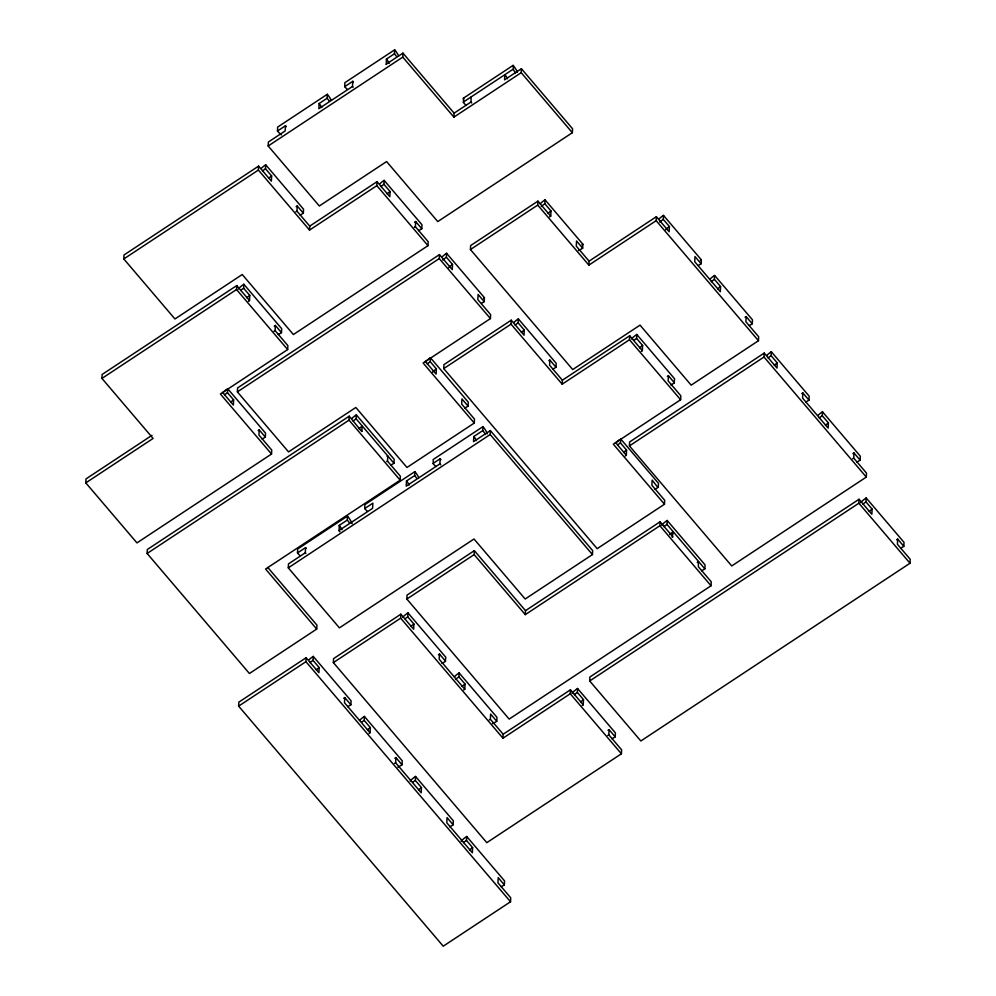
<?xml version="1.0" encoding="UTF-8"?>
<svg xmlns="http://www.w3.org/2000/svg" width="996" height="996" viewBox="0 0 996 996"><rect width="100%" height="100%" fill="white"/><g stroke="black" fill="none" stroke-linecap="round" stroke-linejoin="round"><path stroke-width="1.49" d="M258.126 430.571A21.14 18.663 2.9 0 0 259.209 429.899L258.948 435.053L271.734 450.055L271.535 454.027L136.95 542.895L85.793 482.873L85.992 478.914L151.99 435.327M85.793 482.873L153.085 438.439L101.941 378.418L102.14 374.459L236.724 285.578L249.51 300.58A21.14 18.663 2.9 0 0 248.477 301.315M414.573 222.22A21.14 18.663 2.9 0 0 415.656 221.548L415.394 226.702L428.18 241.704L427.981 245.676L293.397 334.544L242.24 274.523L174.947 318.969L123.803 258.948L124.002 254.988L258.587 166.108L271.373 181.11L271.634 175.956L265.496 168.76L265.695 164.788A31.287 27.627 2.9 0 0 261.363 168.262M267.775 567.434L316.927 625.102L316.716 629.061L249.423 673.508L147.122 553.465L147.333 549.506L349.21 416.179L361.71 431.48M222.544 392.349L233.363 405.036L233.624 399.894L227.486 392.685L227.698 388.726A31.287 27.627 2.9 0 0 223.365 392.2M271.535 454.027L220.377 394.005L287.67 349.559L236.525 289.537L236.724 285.578M464.821 407.999A31.287 27.627 2.9 0 0 468.083 406.119L461.945 398.91L461.683 404.065L474.47 419.079L474.27 423.039L406.978 467.473L355.833 407.464L288.541 451.898L237.384 391.876L237.583 387.917L439.46 254.603L452.259 269.605L452.52 264.45L446.382 257.254L446.582 253.295L445.922 253.731A31.287 27.627 2.9 0 0 441.701 257.304M249.51 300.58L249.772 295.426L243.634 288.23L243.833 284.258A31.287 27.627 2.9 0 0 238.243 289.052M309.532 230.088L309.731 226.129L377.023 181.683L376.824 185.654L309.532 230.088L258.387 170.067L258.587 166.108M501.075 886.726A31.287 27.627 2.9 0 0 504.337 884.846L498.199 877.638L497.938 882.792L510.724 897.794L510.525 901.766L443.232 946.2L238.629 706.127L238.828 702.155L306.121 657.721L318.919 672.723L319.168 667.569L313.03 660.36L313.242 656.401A31.287 27.627 2.9 0 0 308.909 659.875M507.487 78.759A21.14 18.663 2.9 0 0 504.835 74.675L504.574 79.829L521.406 68.724L572.551 128.745L572.351 132.705L437.767 221.585L386.61 161.564L319.318 205.998L268.173 145.989L268.372 142.017L285.192 130.912L285.454 125.757L277.461 131.036A31.175 27.527 2.9 0 0 281.445 134.883M277.461 131.036L277.672 127.065L327.298 94.296A31.175 27.527 2.9 0 1 331.207 100.31M262.073 438.987A31.287 27.627 2.9 0 0 265.347 437.095L265.546 433.136L227.698 388.726M287.67 349.559L287.869 345.6L275.083 330.597L275.344 325.443A21.14 18.663 2.9 0 1 274.261 326.103M278.22 334.531A31.287 27.627 2.9 0 0 281.482 332.639L281.681 328.68L243.833 284.258M309.731 226.129L296.945 211.115L297.206 205.96A21.14 18.663 2.9 0 1 296.123 206.633M300.082 215.049A31.287 27.627 2.9 0 0 303.344 213.169L303.543 209.21L265.695 164.788M435.987 466.564A31.287 27.627 2.9 0 1 433.36 463.962L433.16 459.53L482.935 426.649L482.736 430.621L473.797 436.522L473.536 441.676L490.356 430.571L592.657 550.614L592.458 554.573L525.166 599.007L474.009 538.998L339.424 627.866L288.28 567.845L288.479 563.885L305.311 552.768L305.573 547.613L297.48 552.954A31.287 27.627 2.9 0 0 300.057 555.606M327.298 94.296L327.099 98.255L319.106 103.534L318.845 108.689L352.497 86.465L352.758 81.311L344.678 86.652A31.287 27.627 2.9 0 0 347.243 89.304M297.48 552.954L297.68 548.995L347.48 516.102A31.287 27.627 2.9 0 1 352.111 523.772M510.525 901.766L305.921 661.68L306.121 657.721M344.678 86.652L344.877 82.68L394.677 49.8A31.287 27.627 2.9 0 1 398.599 55.838M339.91 531.789A21.14 18.663 2.9 0 0 339.163 530.818L339.2 525.402L347.28 520.074L347.48 516.102M607.996 730.329A21.14 18.663 2.9 0 0 609.066 729.657L608.817 734.811L621.604 749.814L621.404 753.785L486.807 842.666L333.361 662.601L333.56 658.642L400.853 614.196L413.639 629.198L413.9 624.044L407.775 616.86L407.974 612.889L406.766 613.71A31.287 27.627 2.9 0 0 402.633 617.371M316.716 629.061L265.571 569.04L400.155 480.172L349.011 420.15L349.21 416.179M390.693 465.132A31.287 27.627 2.9 0 0 393.968 463.252L356.12 418.83L356.319 414.871A31.287 27.627 2.9 0 0 351.986 418.345M343.67 698.246A21.14 18.663 2.9 0 0 344.753 697.573L344.492 702.728L370.064 732.745A21.14 18.663 2.9 0 0 369.03 733.467M362.046 431.256L361.971 426.325A21.053 18.588 2.9 0 0 359.108 428.716M347.616 706.662A31.287 27.627 2.9 0 0 350.891 704.782L351.09 700.811L313.242 656.401M386.324 64.466L386.386 59.1L394.466 53.759L394.677 49.8M367.287 511.222A31.374 27.701 2.9 0 1 364.71 508.558L364.91 504.599L414.846 471.618A31.374 27.701 2.9 0 1 418.781 477.682M377.023 181.683L389.822 196.685L390.083 191.543L383.946 184.335L384.145 180.376A31.287 27.627 2.9 0 0 379.812 183.849M370.064 732.745L370.325 727.59L364.2 720.394L364.399 716.435L363.677 716.896A31.287 27.627 2.9 0 0 359.469 720.482M521.406 68.724L521.207 72.683L453.902 117.13L402.758 57.108L402.957 53.137L386.124 64.254M400.155 480.172L400.355 476.2L387.519 461.136L387.78 455.981L387.058 456.442M393.968 463.252L394.167 459.281L356.319 414.871M414.846 471.618L414.647 475.59L406.505 480.968L406.244 486.123L439.883 463.899L440.145 458.745L432.961 463.489M502.955 738.198L503.154 734.239L570.447 689.805L570.247 693.764L502.955 738.198L400.653 618.167L400.853 614.196M418.519 230.636A31.287 27.627 2.9 0 0 421.794 228.744L421.993 224.785L384.145 180.376M410.165 780.989A31.287 27.627 2.9 0 1 414.286 777.316L415.544 776.444L415.344 780.416L421.47 787.612L421.208 792.766L395.636 762.749L395.898 757.595A21.14 18.663 2.9 0 1 394.814 758.267M697.225 562.454A21.053 18.588 2.9 0 0 698.308 561.806L698.383 566.736L711.231 581.801L711.032 585.773L509.155 719.087L406.854 599.044L407.053 595.085L474.345 550.651L525.502 610.66L525.29 614.632L659.887 525.751L660.087 521.792L525.502 610.66M397.84 767.132A31.287 27.627 2.9 0 0 401.176 765.351L402.023 764.791L402.235 760.82L364.399 716.435M425.292 361.361L436.111 374.06L436.373 368.906L430.235 361.71L430.434 357.738A31.287 27.627 2.9 0 0 426.101 361.212M474.27 423.039L423.126 363.017L490.418 318.583L439.261 258.562L439.46 254.603M453.902 117.13L454.114 113.158L402.957 53.137M654.646 489.372A31.287 27.627 2.9 0 0 657.945 487.517L652.156 480.097L651.894 485.251L664.681 500.253L664.481 504.213L597.189 548.659L443.73 368.595L443.93 364.636L511.222 320.189L524.02 335.191L524.282 330.037L518.144 322.841L518.343 318.882A31.287 27.627 2.9 0 0 514.011 322.355M466.389 105.501A31.287 27.627 2.9 0 1 463.725 102.924L463.327 98.255L513.102 65.387L513.699 66.085A31.287 27.627 2.9 0 1 517.41 72.235M438.402 654.733A21.14 18.663 2.9 0 0 439.473 654.061L439.211 659.215L464.796 689.22A21.14 18.663 2.9 0 0 463.763 689.954M471.768 102.974A21.14 18.663 2.9 0 1 470.934 102.053L471.195 96.898M441.975 663.336A31.287 27.627 2.9 0 0 445.274 661.481L445.81 657.285L407.974 612.889M745.058 317.263A21.14 18.663 2.9 0 0 746.141 316.591L745.88 321.745L758.666 336.748L758.466 340.719L691.174 385.153L640.03 325.132L572.725 369.566L470.436 249.535L470.635 245.564L537.927 201.13L550.713 216.132A21.14 18.663 2.9 0 0 549.68 216.867M468.083 406.119L468.282 402.16L430.434 357.738M464.796 689.22L465.057 684.065L458.919 676.882L459.119 672.91L458.596 673.246A31.287 27.627 2.9 0 0 454.35 676.807M449.607 826.854A31.287 27.627 2.9 0 0 452.906 825.012L453.379 820.853L415.544 776.444M481.678 303.17A31.287 27.627 2.9 0 0 483.321 302.236L484.218 301.651L484.417 297.68L446.582 253.295M525.29 614.632L474.146 554.61L474.345 550.651M490.418 318.583L490.617 314.612L477.831 299.609L478.092 294.455L484.218 301.651M453.18 824.813L447.055 817.616L446.793 822.771L472.365 852.788L472.627 847.633L466.489 840.425L466.688 836.466A31.287 27.627 2.9 0 0 461.086 841.247M592.458 554.573L490.157 434.53L490.356 430.571M515.567 73.019A31.287 27.627 2.9 0 0 513.5 70.056L513.102 65.387M503.154 734.239L490.368 719.237L490.63 714.082L496.755 721.266L495.709 721.951A31.287 27.627 2.9 0 1 492.348 723.718M562.18 384.17L562.379 380.211L629.671 335.776L629.472 339.736L562.18 384.17L511.023 324.161L511.222 320.189M496.755 721.266L496.954 717.307L459.119 672.91M588.873 265.11L589.072 261.151L656.364 216.705L656.165 220.676L588.873 265.11L537.728 205.089L537.927 201.13M504.337 884.846L504.536 880.875L466.688 836.466M550.713 216.132L550.975 210.978L544.849 203.782L545.049 199.823L544.389 200.258A31.287 27.627 2.9 0 0 540.168 203.831M548.771 360.726A21.14 18.663 2.9 0 0 549.854 360.054L549.593 365.208L562.379 380.211M552.718 369.143A31.287 27.627 2.9 0 0 555.992 367.25L556.191 363.291L518.343 318.882M578.415 250.556A31.287 27.627 2.9 0 0 581.764 248.776L582.672 248.178L582.872 244.219L545.049 199.823M582.199 705.529A21.14 18.663 2.9 0 1 583.233 704.807L583.494 699.653L577.356 692.444L577.556 688.485A31.287 27.627 2.9 0 0 571.965 693.266M896.599 539.782A21.14 18.663 2.9 0 0 897.682 539.11L897.421 544.264L910.207 559.266L910.008 563.238L640.839 740.987L589.682 680.978L589.881 677.006L859.05 499.257L871.849 514.26L872.11 509.105L865.972 501.897L866.171 497.938A31.287 27.627 2.9 0 0 860.569 502.719M625.289 455.969A21.14 18.663 2.9 0 1 626.322 455.234L626.571 450.08L620.446 442.884L620.645 438.925L658.481 483.321L658.281 487.293M852.9 453.616A21.14 18.663 2.9 0 0 853.983 452.956L853.721 458.098L866.508 473.112L866.308 477.072L731.724 565.952L629.422 445.909L629.621 441.95L764.218 353.07L777.005 368.072L777.266 362.918L771.128 355.721L771.327 351.75A31.287 27.627 2.9 0 0 766.995 355.223M611.942 738.746A31.287 27.627 2.9 0 0 615.204 736.866L615.416 732.894L577.556 688.485M641.312 351.389A21.302 18.812 2.9 0 1 642.358 350.654L642.619 345.5L636.593 338.428L636.793 334.469L635.622 335.266A31.287 27.627 2.9 0 0 631.489 338.914M656.364 216.705L669.15 231.719L669.412 226.565L663.286 219.369L663.485 215.41L662.863 215.808A31.287 27.627 2.9 0 0 658.642 219.381M667.308 376.426A21.302 18.812 2.9 0 0 668.403 375.753L668.142 380.908L680.816 395.798L680.617 399.757L613.324 444.191L664.481 504.213M701.57 570.733A31.287 27.627 2.9 0 0 704.844 568.853L666.996 524.431L667.196 520.472A31.287 27.627 2.9 0 0 661.593 525.253M670.744 384.929A31.287 27.627 2.9 0 0 674.055 383.087L674.628 378.866L636.793 334.469M672.225 537.342L673.184 531.702L672.474 532.188A21.053 18.588 2.9 0 0 669.686 534.628M698.532 265.31A31.287 27.627 2.9 0 0 700.176 264.376L701.122 263.766L701.321 259.794L663.485 215.41M701.122 263.766L694.996 256.57L694.735 261.724L720.307 291.728L720.569 286.587L714.431 279.378L714.443 275.531A31.287 27.627 2.9 0 0 710.148 279.042M704.844 568.853L705.043 564.881L667.196 520.472M749.204 325.58A31.287 27.627 2.9 0 0 750.872 324.671L752.279 323.787L752.478 319.828L714.63 275.419M866.308 477.072L764.007 357.029L764.218 353.07M801.755 393.594A21.14 18.663 2.9 0 0 802.838 392.934L802.577 398.089L828.149 428.093L828.411 422.939L822.273 415.743L822.472 411.771A31.287 27.627 2.9 0 0 818.139 415.245M805.702 402.023A31.287 27.627 2.9 0 0 808.976 400.131L809.175 396.171L771.327 351.75M856.859 462.032A31.287 27.627 2.9 0 0 860.121 460.152L860.32 456.193L822.472 411.771M910.008 563.238L858.851 503.217L859.05 499.257M900.546 548.198A31.287 27.627 2.9 0 0 903.82 546.318L904.019 542.347L866.171 497.938M415.344 780.416L414.087 781.275A31.287 27.627 2.9 0 0 412.618 782.42M620.446 442.884L619.251 443.706A31.287 27.627 2.9 0 0 617.781 444.851M407.775 616.86L406.567 617.682A31.287 27.627 2.9 0 0 405.098 618.827M636.593 338.428L635.423 339.225A31.287 27.627 2.9 0 0 633.954 340.371M268.173 145.989L402.758 57.108M123.803 258.948L258.387 170.067M463.128 102.227L512.903 69.359M454.114 113.158L470.934 102.053M101.941 378.418L236.525 289.537M237.384 391.876L439.261 258.562M470.436 249.535L537.728 205.089M147.122 553.465L349.011 420.15M443.73 368.595L511.023 324.161M364.71 508.558L372.853 503.179L372.591 508.334L338.939 530.557M288.28 567.845L490.157 434.53M629.422 445.909L764.007 357.029M238.629 706.127L305.921 661.68M406.854 599.044L474.146 554.61M333.361 662.601L400.653 618.167M589.682 680.978L858.851 503.217M364.2 720.394L363.478 720.867A31.287 27.627 2.9 0 0 361.996 721.976M446.382 257.254L445.722 257.69A31.287 27.627 2.9 0 0 442.822 259.993M544.849 203.782L544.19 204.217A31.287 27.627 2.9 0 0 541.289 206.521M483.521 298.277L484.417 297.68M581.963 244.817L582.872 244.219M663.286 219.369L662.664 219.767A31.287 27.627 2.9 0 0 659.763 222.071M700.375 260.417L701.321 259.794M386.797 461.596L387.519 461.136M458.919 676.882L458.397 677.218A31.287 27.627 2.9 0 0 455.483 679.509M714.431 279.378L714.244 279.502A31.287 27.627 2.9 0 0 711.293 281.756M386.386 59.1L386.585 59.312A21.14 18.663 2.9 0 1 389.162 63.433M352.758 81.311L353.381 82.033M352.497 86.465L353.119 87.187M339.2 525.402L339.424 525.664A21.14 18.663 2.9 0 1 342.002 529.785M305.573 547.613L306.158 548.298M305.311 552.768L305.897 553.452M746.141 316.591L752.279 323.787M656.165 220.676L758.466 340.719M802.838 392.934L808.976 400.131M853.983 452.956L860.121 460.152M521.207 72.683L572.351 132.705M897.682 539.11L903.82 546.318M463.327 98.255L463.924 98.953M582.672 248.178L576.547 240.995L576.286 246.149L589.072 261.151M668.403 375.753L674.429 382.825M629.671 335.776L642.358 350.654M629.472 339.736L680.617 399.757M549.854 360.054L555.992 367.25M615.491 442.535L626.322 455.234M415.656 221.548L421.794 228.744M376.824 185.654L427.981 245.676M660.087 521.792L672.923 536.856M659.887 525.751L711.032 585.773M297.206 205.96L303.344 213.169M275.344 325.443L281.482 332.639M609.066 729.657L615.204 736.866M570.447 689.805L583.233 704.807M570.247 693.764L621.404 753.785M259.209 429.899L265.347 437.095M439.473 654.061L445.61 661.257M344.753 697.573L350.891 704.782M395.898 757.595L402.023 764.791M482.935 426.649L483.72 427.583A31.287 27.627 2.9 0 1 487.355 433.758M482.736 430.621L483.521 431.554A31.287 27.627 2.9 0 1 485.55 434.542M853.721 458.098A21.14 18.663 2.9 0 1 852.638 458.77M774.34 365.271A21.14 18.663 2.9 0 1 777.266 362.918M768.153 357.95A31.287 27.627 2.9 0 1 771.128 355.721M825.485 425.292A21.14 18.663 2.9 0 1 828.411 422.939M819.297 417.971A31.287 27.627 2.9 0 1 822.273 415.743M296.945 211.115A21.14 18.663 2.9 0 1 295.862 211.787M415.394 226.702A21.14 18.663 2.9 0 1 414.311 227.374M268.708 178.309A21.14 18.663 2.9 0 1 271.634 175.956M387.158 193.884A21.14 18.663 2.9 0 1 390.083 191.543M262.521 170.988A31.287 27.627 2.9 0 1 265.496 168.76M380.97 186.576A31.287 27.627 2.9 0 1 383.946 184.335M286.288 126.679A21.14 18.663 2.9 0 1 285.454 125.757M319.106 103.534A21.14 18.663 2.9 0 1 321.758 107.618M394.466 53.759A31.287 27.627 2.9 0 1 396.645 56.672M327.099 98.255A31.175 27.527 2.9 0 1 329.265 101.156M440.718 464.821A21.14 18.663 2.9 0 1 439.883 463.899M406.505 480.968A21.14 18.663 2.9 0 1 409.157 485.04M440.979 459.666A21.14 18.663 2.9 0 1 440.145 458.745M473.797 436.522A21.14 18.663 2.9 0 1 476.449 440.606M414.647 475.59A31.374 27.701 2.9 0 1 416.826 478.503M347.28 520.074A31.287 27.627 2.9 0 1 349.459 522.987M353.144 421.071A31.287 27.627 2.9 0 1 356.12 418.83M521.356 332.39A21.14 18.663 2.9 0 1 524.282 330.037M639.669 347.865A21.302 18.812 2.9 0 1 642.619 345.5M623.645 452.433A21.14 18.663 2.9 0 1 626.571 450.08M615.316 443.407A31.287 27.627 2.9 0 1 619.45 439.746M515.169 325.082A31.287 27.627 2.9 0 1 518.144 322.841M448.735 267.687A21.14 18.663 2.9 0 1 452.52 264.45M432.588 372.143A21.14 18.663 2.9 0 1 436.373 368.906M427.259 363.938A31.287 27.627 2.9 0 1 430.235 361.71M869.184 511.446A21.14 18.663 2.9 0 1 872.11 509.105M862.997 504.138A31.287 27.627 2.9 0 1 865.972 501.897M395.636 762.749A21.14 18.663 2.9 0 1 394.553 763.422M316.242 669.922A21.14 18.663 2.9 0 1 319.168 667.569M367.4 729.931A21.14 18.663 2.9 0 1 370.325 727.59M418.544 789.953A21.14 18.663 2.9 0 1 421.47 787.612M469.701 849.974A21.14 18.663 2.9 0 1 472.627 847.633M310.067 662.601A31.287 27.627 2.9 0 1 313.03 660.36M463.514 842.666A31.287 27.627 2.9 0 1 466.489 840.425M664.021 526.672A31.287 27.627 2.9 0 1 666.996 524.431M608.817 734.811A21.14 18.663 2.9 0 1 607.734 735.484M580.568 701.993A21.14 18.663 2.9 0 1 583.494 699.653M574.393 694.685A31.287 27.627 2.9 0 1 577.356 692.444M410.975 626.397A21.14 18.663 2.9 0 1 413.9 624.044M462.132 686.418A21.14 18.663 2.9 0 1 465.057 684.065M490.368 719.237A21.14 18.663 2.9 0 1 489.285 719.896M275.083 330.597A21.14 18.663 2.9 0 1 274 331.257M246.846 297.779A21.14 18.663 2.9 0 1 249.772 295.426M240.659 290.459A31.287 27.627 2.9 0 1 243.634 288.23M230.699 402.235A21.14 18.663 2.9 0 1 233.624 399.894M224.523 394.926A31.287 27.627 2.9 0 1 227.486 392.685M717.643 288.927A21.14 18.663 2.9 0 1 720.569 286.587M548.049 213.331A21.14 18.663 2.9 0 1 550.975 210.978M665.639 229.79A21.14 18.663 2.9 0 1 669.412 226.565"/></g></svg>
